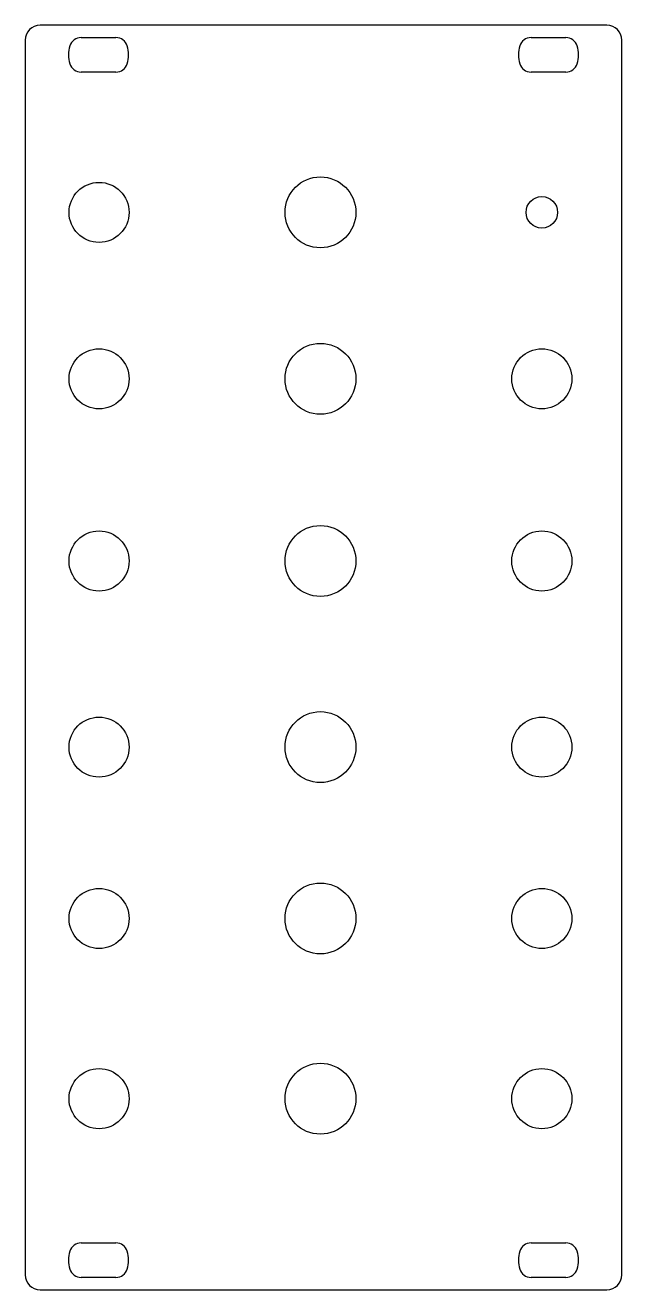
# Model space of a CAD drawing. Header units: millimetres. Extents: x 0 to 61, y 0 to 128.
import ezdxf

# ---------------------------------------------------------------- set-up
doc = ezdxf.new("R2010")
doc.units = ezdxf.units.MM
doc.layers.add('Kontur', color=7, linetype='CONTINUOUS')

msp = doc.modelspace()

# ---------------------------------------------------------------- linework, layer by layer
at = {"layer": 'Kontur', "color": 7, "linetype": 'CONTINUOUS'}
for p, q in [((59.12, 128.4), (1.5, 128.4)), ((5.684, 127.15), (9.216, 127.15)), ((51.404, 127.15), (54.936, 127.15)), ((0, 126.9), (0, 1.5)), ((60.62, 1.5), (60.62, 126.9)), ((9.216, 123.65), (5.684, 123.65)), ((54.936, 123.65), (51.404, 123.65)), ((5.684, 4.75), (9.216, 4.75)), ((51.404, 4.75), (54.936, 4.75)), ((1.5, 0), (59.12, 0)), ((9.216, 1.25), (5.684, 1.25)), ((54.936, 1.25), (51.404, 1.25))]:
    msp.add_line(p, q, dxfattribs=at)
for centre, radius in [((30, 109.4), 3.6), ((7.5, 109.4), 3.05), ((52.5, 109.4), 1.6), ((7.5, 92.5), 3.05), ((30, 92.5), 3.6), ((52.5, 92.5), 3.05), ((7.5, 74), 3.05), ((30, 74), 3.6), ((52.5, 74), 3.05), ((7.5, 55.1), 3.05), ((30, 55.1), 3.6), ((52.5, 55.1), 3.05), ((30, 37.7), 3.6), ((7.5, 37.7), 3.05), ((52.5, 37.7), 3.05), ((7.5, 19.4), 3.05), ((30, 19.4), 3.6), ((52.5, 19.4), 3.05)]:
    msp.add_circle(centre, radius, dxfattribs=at)
for centre, radius, start, end in [((1.5, 126.9), 1.5, 90, 180), ((59.12, 126.9), 1.5, 0, 90), ((5.684, 125.95), 1.2, 450, 162.69723), ((9.216, 125.95), 1.2, 377.30277, 90), ((51.404, 125.95), 1.2, 450, 162.69723), ((54.936, 125.95), 1.2, 377.30277, 90), ((7.45, 125.4), 3.05, 162.69977, -162.69977), ((7.45, 125.4), 3.05, 342.69977, 17.30023), ((53.17, 125.4), 3.05, 162.69977, -162.69977), ((53.17, 125.4), 3.05, 342.69977, 17.30023), ((5.684, 124.85), 1.2, 197.30277, -90), ((9.216, 124.85), 1.2, 270, -17.30277), ((51.404, 124.85), 1.2, 197.30277, -90), ((54.936, 124.85), 1.2, 270, -17.30277), ((7.45, 3), 3.05, 162.69977, -162.69977), ((5.684, 3.55), 1.2, 450, 162.69723), ((9.216, 3.55), 1.2, 377.30277, 90), ((7.45, 3), 3.05, 342.69977, 17.30023), ((53.17, 3), 3.05, 162.69977, -162.69977), ((51.404, 3.55), 1.2, 450, 162.69723), ((54.936, 3.55), 1.2, 377.30277, 90), ((53.17, 3), 3.05, 342.69977, 17.30023), ((1.5, 1.5), 1.5, 180, 270), ((5.684, 2.45), 1.2, 197.30277, -90), ((9.216, 2.45), 1.2, 270, -17.30277), ((51.404, 2.45), 1.2, 197.30277, -90), ((54.936, 2.45), 1.2, 270, -17.30277), ((59.12, 1.5), 1.5, -90, 0)]:
    msp.add_arc(centre, radius, start, end, dxfattribs=at)

doc.saveas('drawing.dxf')
